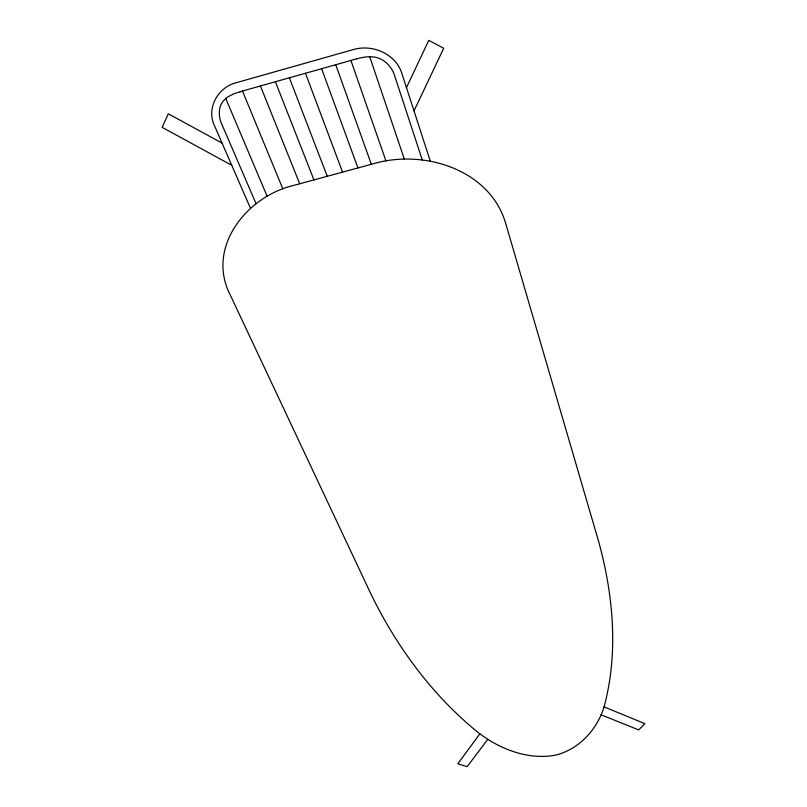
<?xml version="1.0" encoding="UTF-8"?>
<svg xmlns="http://www.w3.org/2000/svg" width="807" height="807" viewBox="0 0 807 807"><rect width="100%" height="100%" fill="white"/><g stroke="black" fill="none" stroke-linecap="round" stroke-linejoin="round"><path stroke-width="1.21" d="M604.07 706.882C618.666 652.954 613.31 594.9 598.673 541.608L505.586 223.014C489.526 169.409 424.058 149.144 374.045 163.559L293.96 185.348C246.982 196.131 205.442 247.396 230.469 295.443L371.119 594.426C397.084 647.587 433.409 696.794 479.842 733.845L487.781 739.333C507.704 751.811 531.813 759.609 555.418 755.14C579.002 749.471 597.079 729.609 604.07 706.882L644.864 723.657L638.68 729.901L601.114 714.81M406.466 87.63L428.769 40.35L443.679 48.259L414.011 110.912M479.842 733.845L457.801 763.815L467.162 766.65L487.781 739.333M240.052 91.726L356.765 58.79M385.948 160.926L350.914 60.444M222.056 143.071L168.3 113.797L162.136 127.345L231.73 165.274M250.473 208.287L214.833 126.477C205.704 108.955 217.749 87.146 236.32 82.697L353.557 49.509C372.884 43.931 396.298 54.109 402.088 74.123L430.343 161.309M256.051 203.677L222.258 125.287C218.051 116.803 217.577 104.9 225.829 98.625L267.167 196.333M242.483 91.04L282.874 188.959M260.429 85.976L299.72 183.784M275.379 81.759L313.943 179.911M289.38 77.805L327.259 176.289M305.48 73.266L342.572 172.123M321.63 68.706L357.935 167.947M335.742 64.721L371.341 164.295M404.347 159.15L369.757 56.823C381.903 56.127 392.091 65.7 395.047 76.998L422.303 160.038M225.657 98.444A39.947 34.651 10.6 0 1 240.123 91.927M356.795 58.881A43.79 39.261 -0.4 0 1 369.747 56.712"/></g></svg>
